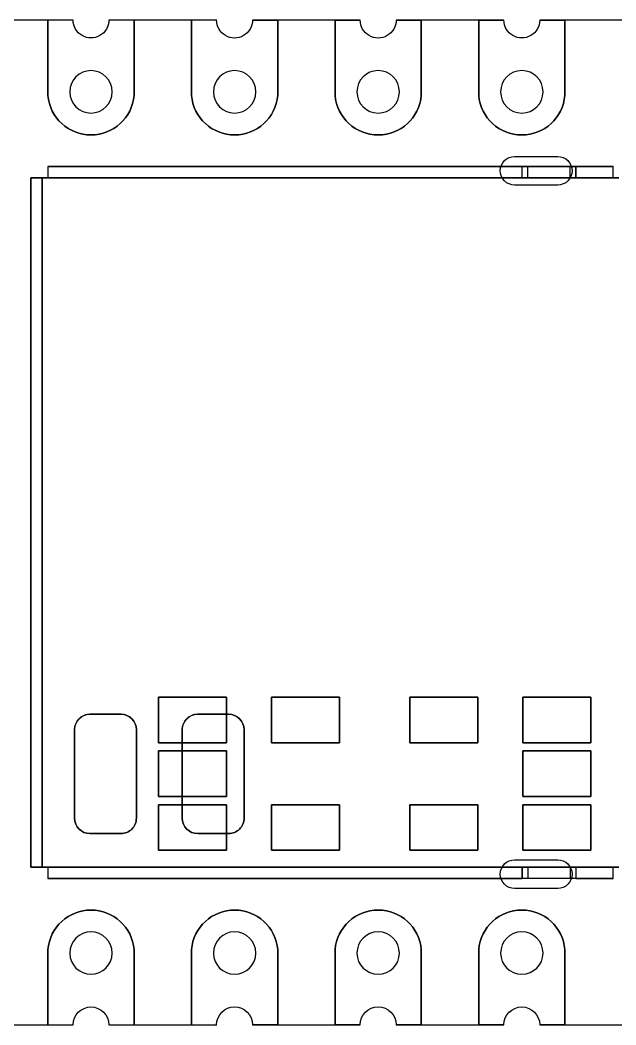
# Model space of a CAD drawing. Header units: millimetres. Extents: x -272 to 522, y -39 to 39.
# Drawn here: x 39.67 to 50.2, y 13.93 to 31.71 of the extents above; entities that cross this region are included whole.
import ezdxf

# ---------------------------------------------------------------- set-up
doc = ezdxf.new("R2010")
doc.units = ezdxf.units.MM
doc.layers.add('_BLOCK$XIAO-nRF52840', color=7, linetype='Continuous', true_color=0x000000)
doc.layers.add('PCB_item$miconboard', color=7, linetype='Continuous', true_color=0x000000)
doc.layers.get('PCB_item$miconboard').off()

# ---------------------------------------------------------------- blocks, each defined once
blk = doc.blocks.new('XIAO-nRF52840 v15')
at = {"layer": '_BLOCK$XIAO-nRF52840'}
for p, q in [((-2.964, -0.24, 1.509), (-2.964, 0.99, 1.509)), ((-2.964, -0.24, -13.731), (-2.964, 0.99, -13.731)), ((-0.424, -0.24, 1.509), (-0.424, 0.99, 1.509)), ((-0.424, -0.24, -13.731), (-0.424, 0.99, -13.731)), ((2.116, -0.24, 1.509), (2.116, 0.99, 1.509)), ((2.116, -0.24, -13.731), (2.116, 0.99, -13.731)), ((4.656, -0.24, 1.509), (4.656, 0.99, 1.509)), ((4.656, -0.24, -13.731), (4.656, 0.99, -13.731))]:
    blk.add_line(p, q, dxfattribs=at)
at = {"layer": '_BLOCK$XIAO-nRF52840', "extrusion": (0, -1, 0)}
for centre in [(-3.339, 1.509, -0.99), (-3.339, -13.731, -0.99), (-0.799, 1.509, -0.99), (-0.799, -13.731, -0.99), (1.741, 1.509, -0.99), (1.741, -13.731, -0.99), (4.281, 1.509, -0.99), (4.281, -13.731, -0.99), (-3.339, 1.509, 0.24), (-3.339, -13.731, 0.24), (-0.799, 1.509, 0.24), (-0.799, -13.731, 0.24), (1.741, 1.509, 0.24), (1.741, -13.731, 0.24), (4.281, 1.509, 0.24), (4.281, -13.731, 0.24)]:
    blk.add_circle(centre, 0.375, dxfattribs=at)
at = {"layer": '_BLOCK$XIAO-nRF52840', "color": 253, "true_color": 0xa0a0a0, "extrusion": (1, 0, 0)}
for centre, start, end in [((2.8, -0.011, -4.953), 360, 90), ((2.8, -12.211, -4.953), 270, 0)]:
    blk.add_arc(centre, 0.2, start, end, dxfattribs=at)
at = {"layer": '_BLOCK$XIAO-nRF52840', "color": 253, "true_color": 0xa0a0a0, "extrusion": (-1, 0, 0)}
for centre, start, end in [((-2.8, -0.011, -5.047), 90, 180), ((-2.8, -12.211, -5.047), 180, 270)]:
    blk.add_arc(centre, 0.2, start, end, dxfattribs=at)
at = {"layer": '_BLOCK$XIAO-nRF52840', "color": 253, "true_color": 0xa0a0a0}
for centre, radius, start, end in [((5.147, 2.8, -12.211), 0.2, 360, 90), ((-4.193, 0.4, -0.011), 0.1, 180, 270), ((-4.193, 0.4, 0.189), 0.1, 180, 270), ((-4.193, 0.4, -12.411), 0.1, 180, 270), ((-3.443, 0.4, -0.011), 0.1, 270, 0), ((-3.443, 0.4, 0.189), 0.1, 270, 0), ((-3.443, 0.4, -12.411), 0.1, 270, 0)]:
    blk.add_arc(centre, radius, start, end, dxfattribs=at)
at = {"layer": '_BLOCK$XIAO-nRF52840', "color": 253, "true_color": 0xa0a0a0, "extrusion": (0, 0, -1)}
for centre, radius, start, end in [((-5.147, 2.8, 0.011), 0.2, 90, 180), ((4.193, 0.4, 12.211), 0.1, 270, 0), ((3.443, 0.4, 12.211), 0.1, 180, 270)]:
    blk.add_arc(centre, radius, start, end, dxfattribs=at)
at = {"layer": '_BLOCK$XIAO-nRF52840', "extrusion": (0, -1, 0)}
for centre, radius, start, end in [((-3.974, -12.334, -1), 0.254, 180.0013, 269.9987), ((-3.974, 0.112, -1), 0.254, 180.0013, 269.9987), ((-3.974, -12.334, -1), 0.254, 90.0013, 179.9987), ((-3.974, 0.112, -1), 0.254, 90.0013, 179.9987), ((-3.339, 1.511, -1), 0.765, 184.9791, 355.0209), ((-3.339, -13.734, -1), 0.765, 4.9791, 175.0209), ((-3.339, -15.001, -0.99), 0.317, 0, 180), ((-3.339, 2.779, -0.99), 0.317, 180, 0), ((-3.212, -12.334, -1), 0.254, 270.0013, 359.9987), ((-3.212, 0.112, -1), 0.254, 270.0013, 359.9987), ((-3.212, -12.334, -1), 0.254, 0.0013, 89.9987), ((-3.212, 0.112, -1), 0.254, 0.0013, 89.9987), ((-0.799, -13.734, -1), 0.765, 4.9791, 175.0209), ((-0.799, 1.511, -1), 0.765, 184.9791, 355.0209), ((-0.799, -15.001, -0.99), 0.318, 0, 180), ((-0.799, 2.779, -0.99), 0.318, 180, 0), ((1.741, -13.734, -1), 0.765, 4.9791, 175.0209), ((1.741, 1.511, -1), 0.765, 184.9791, 355.0209), ((1.741, 2.779, -0.99), 0.318, 180, 0), ((1.741, -15.001, -0.99), 0.318, 0, 180), ((4.281, 1.511, -1), 0.765, 184.9791, 355.0209), ((4.281, -13.734, -1), 0.765, 4.9791, 175.0209), ((4.281, -15.001, -0.99), 0.317, 0, 180), ((4.281, 2.779, -0.99), 0.317, 180, 0), ((-3.974, -12.334, 0.25), 0.254, 180.0013, 269.9987), ((-3.974, 0.112, 0.25), 0.254, 180.0013, 269.9987), ((-3.974, -12.334, 0.25), 0.254, 90.0013, 179.9987), ((-3.974, 0.112, 0.25), 0.254, 90.0013, 179.9987), ((-3.339, 1.511, 0.25), 0.765, 184.9791, 355.0209), ((-3.339, -13.734, 0.25), 0.765, 4.9791, 175.0209), ((-3.339, -15.001, 0.24), 0.317, 0, 180), ((-3.339, 2.779, 0.24), 0.317, 180, 0), ((-3.212, -12.334, 0.25), 0.254, 270.0013, 359.9987), ((-3.212, 0.112, 0.25), 0.254, 270.0013, 359.9987), ((-3.212, -12.334, 0.25), 0.254, 0.0013, 89.9987), ((-3.212, 0.112, 0.25), 0.254, 0.0013, 89.9987), ((-0.799, -13.734, 0.25), 0.765, 4.9791, 175.0209), ((-0.799, 1.511, 0.25), 0.765, 184.9791, 355.0209), ((-0.799, -15.001, 0.24), 0.318, 0, 180), ((-0.799, 2.779, 0.24), 0.318, 180, 0), ((1.741, 1.511, 0.25), 0.765, 184.9791, 355.0209), ((1.741, -13.734, 0.25), 0.765, 4.9791, 175.0209), ((1.741, 2.779, 0.24), 0.318, 180, 0), ((1.741, -15.001, 0.24), 0.318, 0, 180), ((1.846, -11.343, 0.24), 0.273, 180, 270), ((1.846, -9.778, 0.24), 0.273, 90, 180), ((1.846, -9.778, 0.24), 0.273, 90, 180), ((1.846, -11.343, 0.24), 0.273, 180, 270), ((2.394, -11.343, 0.24), 0.273, 270, 0), ((2.394, -9.778, 0.24), 0.273, 0, 90), ((2.394, -9.778, 0.24), 0.273, 0, 90), ((2.394, -11.343, 0.24), 0.273, 270, 0), ((3.751, -11.343, 0.24), 0.273, 180, 270), ((3.751, -9.778, 0.24), 0.273, 90, 180), ((3.751, -9.778, 0.24), 0.273, 90, 180), ((3.751, -11.343, 0.24), 0.273, 180, 270), ((4.281, -13.734, 0.25), 0.765, 4.9791, 175.0209), ((4.281, 1.511, 0.25), 0.765, 184.9791, 355.0209), ((4.281, -15.001, 0.24), 0.317, 0, 180), ((4.281, 2.779, 0.24), 0.317, 180, 0), ((4.299, -9.778, 0.24), 0.273, 0, 90), ((4.299, -11.343, 0.24), 0.273, 270, 0), ((4.299, -11.343, 0.24), 0.273, 270, 0), ((4.299, -9.778, 0.24), 0.273, 0, 90)]:
    blk.add_arc(centre, radius, start, end, dxfattribs=at)
at = {"layer": '_BLOCK$XIAO-nRF52840', "extrusion": (0, 1, 0)}
for centre, radius, start, end in [((3.339, 1.511, 0.99), 0.765, 184.9791, 355.0209), ((3.339, -13.734, 0.99), 0.765, 4.9791, 175.0209), ((0.799, -13.734, 0.99), 0.765, 4.9791, 175.0209), ((0.799, 1.511, 0.99), 0.765, 184.9791, 355.0209), ((-1.741, -13.734, 0.99), 0.765, 4.9791, 175.0209), ((-1.741, 1.511, 0.99), 0.765, 184.9791, 355.0209), ((-4.281, 1.511, 0.99), 0.765, 184.9791, 355.0209), ((-4.281, -13.734, 0.99), 0.765, 4.9791, 175.0209), ((3.339, 1.511, -0.24), 0.765, 184.9791, 355.0209), ((3.339, -13.734, -0.24), 0.765, 4.9791, 175.0209), ((0.799, -13.734, -0.24), 0.765, 4.9791, 175.0209), ((0.799, 1.511, -0.24), 0.765, 184.9791, 355.0209), ((-1.741, 1.511, -0.24), 0.765, 184.9791, 355.0209), ((-1.741, -13.734, -0.24), 0.765, 4.9791, 175.0209), ((-1.846, -11.343, -0.25), 0.273, 270, 360), ((-1.846, -9.778, -0.25), 0.273, 360, 90), ((-2.394, -11.343, -0.25), 0.273, 180, 270), ((-2.394, -9.778, -0.25), 0.273, 90, 180), ((-3.751, -11.343, -0.25), 0.273, 270, 360), ((-3.751, -9.778, -0.25), 0.273, 0, 90), ((-4.281, -13.734, -0.24), 0.765, 4.9791, 175.0209), ((-4.281, 1.511, -0.24), 0.765, 184.9791, 355.0209), ((-4.299, -9.778, -0.25), 0.273, 90, 180), ((-4.299, -11.343, -0.25), 0.273, 180, 270)]:
    blk.add_arc(centre, radius, start, end, dxfattribs=at)
at = {"layer": '_BLOCK$XIAO-nRF52840', "extrusion": (5.45724e-08, 1, -5.45724e-08)}
for centre, start in [((-1.846, -9.778, -0.25), 360), ((-3.751, -9.778, -0.25), 0)]:
    blk.add_arc(centre, 0.273, start, 90, dxfattribs=at)
at = {"layer": '_BLOCK$XIAO-nRF52840', "extrusion": (5.45724e-08, 1, 5.45724e-08)}
for centre in [(-1.846, -11.343, -0.25), (-3.751, -11.343, -0.25)]:
    blk.add_arc(centre, 0.273, 270, 0, dxfattribs=at)
at = {"layer": '_BLOCK$XIAO-nRF52840', "extrusion": (-5.45724e-08, 1, -5.45724e-08)}
for centre in [(-2.394, -9.778, -0.25), (-4.299, -9.778, -0.25)]:
    blk.add_arc(centre, 0.273, 90, 180, dxfattribs=at)
at = {"layer": '_BLOCK$XIAO-nRF52840', "extrusion": (-5.45724e-08, 1, 5.45724e-08)}
for centre in [(-2.394, -11.343, -0.25), (-4.299, -11.343, -0.25)]:
    blk.add_arc(centre, 0.273, 180, 270, dxfattribs=at)
at = {"layer": '_BLOCK$XIAO-nRF52840', "color": 253, "true_color": 0xa0a0a0}
for points in [[(-4.953, 3, -12.211), (-5.053, 3, -12.211)], [(-5.053, 3, -0.011), (-4.953, 3, -0.011)], [(-4.953, 3, -12.211), (-4.953, 2.8, -12.211)], [(-4.953, 2.8, -0.011), (-4.953, 3, -0.011)], [(5.047, 3, -0.011), (-4.953, 3, -0.011)], [(-4.953, 3, -12.211), (5.047, 3, -12.211)], [(5.047, 3, -12.211), (5.047, 2.8, -12.211)], [(5.147, 3, -12.211), (5.047, 3, -12.211)], [(5.047, 3, -0.011), (5.047, 2.8, -0.011)], [(5.047, 3, -0.011), (5.147, 3, -0.011)], [(5.147, 3, -12.211), (5.147, 3, -0.011)], [(-5.053, 2.8, -12.211), (-4.953, 2.8, -12.211)], [(-4.953, 2.8, -0.011), (-5.053, 2.8, -0.011)], [(5.047, 2.8, 0.189), (-4.953, 2.8, 0.189)], [(-4.953, 2.8, 0.189), (-4.953, 1, 0.189)], [(-4.953, 1, -12.411), (-4.953, 2.8, -12.411)], [(-4.953, 2.8, -12.211), (-4.953, 1, -12.211)], [(-4.953, 1, -0.011), (-4.953, 2.8, -0.011)], [(-4.953, 2.8, -12.411), (5.047, 2.8, -12.411)], [(-4.953, 2.8, -0.011), (5.047, 2.8, -0.011)], [(5.047, 2.8, -12.211), (-4.953, 2.8, -12.211)], [(5.047, 2.8, -12.211), (5.147, 2.8, -12.211)], [(5.047, 1, 0.189), (5.047, 2.8, 0.189)], [(5.047, 2.8, -0.011), (5.047, 1, -0.011)], [(5.047, 2.8, -12.411), (5.047, 1, -12.411)], [(5.147, 2.8, -0.011), (5.047, 2.8, -0.011)], [(5.047, 1, -12.211), (5.047, 2.8, -12.211)], [(5.147, 2.8, -12.211), (5.147, 1, -12.211)], [(5.147, 1, -0.011), (5.147, 2.8, -0.011)], [(5.147, 2.8, -12.211), (5.147, 2.8, -0.011)], [(5.347, 1, -12.211), (5.347, 2.8, -12.211)], [(5.347, 2.8, -0.011), (5.347, 1, -0.011)], [(5.347, 2.8, -12.211), (5.347, 2.8, -0.011)], [(-4.953, 1, 0.189), (-4.293, 1, 0.189)], [(-4.953, 1, -0.011), (-4.953, 1, 0.189)], [(-4.293, 1, -0.011), (-4.953, 1, -0.011)], [(-4.953, 1, -12.211), (-4.293, 1, -12.211)], [(-4.953, 1, -12.411), (-4.953, 1, -12.211)], [(-4.293, 1, -12.411), (-4.953, 1, -12.411)], [(-4.293, 1, 0.189), (-4.293, 0.4, 0.189)], [(-4.293, 1, 0.189), (-4.293, 1, -0.011)], [(-4.293, 1, -0.011), (-4.293, 0.4, -0.011)], [(-4.293, 0.4, -12.211), (-4.293, 1, -12.211)], [(-4.293, 1, -12.211), (-4.293, 1, -12.411)], [(-4.293, 1, -12.411), (-4.293, 0.4, -12.411)], [(-3.343, 0.4, 0.189), (-3.343, 1, 0.189)], [(-3.343, 1, 0.189), (5.047, 1, 0.189)], [(-3.343, 0.4, -0.011), (-3.343, 1, -0.011)], [(-3.343, 1, -0.011), (-3.343, 1, 0.189)], [(5.047, 1, -0.011), (-3.343, 1, -0.011)], [(-3.343, 0.4, -12.411), (-3.343, 1, -12.411)], [(-3.343, 1, -12.411), (-3.343, 1, -12.211)], [(-3.343, 1, -12.211), (-3.343, 0.4, -12.211)], [(5.047, 1, -12.411), (-3.343, 1, -12.411)], [(-3.343, 1, -12.211), (5.047, 1, -12.211)], [(5.047, 1, 0.189), (5.047, 1, -0.011)], [(5.047, 1, -12.211), (5.047, 1, -12.411)], [(5.147, 1, -12.211), (5.347, 1, -12.211)], [(5.347, 1, -0.011), (5.147, 1, -0.011)], [(5.147, 1, -0.011), (5.147, 1, -12.211)], [(5.347, 1, -0.011), (5.347, 1, -12.211)], [(-4.293, 0.4, -0.011), (-4.293, 0.4, 0.189)], [(-4.293, 0.4, -12.211), (-4.293, 0.4, -12.411)], [(-3.343, 0.4, -0.011), (-3.343, 0.4, 0.189)], [(-3.343, 0.4, -12.211), (-3.343, 0.4, -12.411)], [(-4.193, 0.3, 0.189), (-3.443, 0.3, 0.189)], [(-4.193, 0.3, -0.011), (-4.193, 0.3, 0.189)], [(-4.193, 0.3, -0.011), (-3.443, 0.3, -0.011)], [(-4.193, 0.3, -12.211), (-4.193, 0.3, -12.411)], [(-4.193, 0.3, -12.411), (-3.443, 0.3, -12.411)], [(-3.443, 0.3, -12.211), (-4.193, 0.3, -12.211)], [(-3.443, 0.3, -0.011), (-3.443, 0.3, 0.189)], [(-3.443, 0.3, -12.211), (-3.443, 0.3, -12.411)]]:
    blk.add_open_spline(points, degree=1, dxfattribs=at)
at = {"layer": '_BLOCK$XIAO-nRF52840'}
for points in [[(-4.101, 1, -15.001), (-5.117, 1, -15.001)], [(-5.117, 1, 2.779), (-4.101, 1, 2.779)], [(-4.561, 1, -9.205), (-4.561, 1, -10.008)], [(-4.561, 1, -10.008), (-3.357, 1, -10.008)], [(-3.357, 1, -9.205), (-4.561, 1, -9.205)], [(-4.561, 1, -11.105), (-4.561, 1, -11.908)], [(-4.561, 1, -11.908), (-3.357, 1, -11.908)], [(-3.357, 1, -11.105), (-4.561, 1, -11.105)], [(-3.357, 1, -10.155), (-4.561, 1, -10.155)], [(-4.561, 1, -10.155), (-4.561, 1, -10.958)], [(-4.561, 1, -10.958), (-3.357, 1, -10.958)], [(-4.561, 0.99, -10.958), (-4.561, 1, -10.958)], [(-4.561, 0.99, -10.155), (-4.561, 1, -10.155)], [(-4.561, 0.99, -10.008), (-4.561, 1, -10.008)], [(-4.561, 0.99, -9.205), (-4.561, 1, -9.205)], [(-4.561, 0.99, -11.908), (-4.561, 1, -11.908)], [(-4.561, 0.99, -11.105), (-4.561, 1, -11.105)], [(-3.357, 0.99, -10.958), (-4.561, 0.99, -10.958)], [(-4.561, 0.99, -10.958), (-4.561, 0.99, -10.155)], [(-4.561, 0.99, -10.155), (-3.357, 0.99, -10.155)], [(-3.357, 0.99, -10.008), (-4.561, 0.99, -10.008)], [(-4.561, 0.99, -10.008), (-4.561, 0.99, -9.205)], [(-4.561, 0.99, -9.205), (-3.357, 0.99, -9.205)], [(-3.357, 0.99, -11.908), (-4.561, 0.99, -11.908)], [(-4.561, 0.99, -11.908), (-4.561, 0.99, -11.105)], [(-4.561, 0.99, -11.105), (-3.357, 0.99, -11.105)], [(-4.228, -0.25, -12.334), (-4.228, 1, -12.334)], [(-4.228, -0.25, 0.112), (-4.228, 1, 0.112)], [(-4.101, 1, -13.668), (-4.101, 1, -15.001)], [(-4.101, 1, 2.779), (-4.101, 1, 1.445)], [(-4.101, 1, -15.001), (-4.101, 0.99, -15.001)], [(-4.101, 0.99, 2.779), (-4.101, 1, 2.779)], [(-4.101, 0.99, 1.445), (-4.101, 1, 1.445)], [(-4.101, 1, -13.668), (-4.101, 0.99, -13.668)], [(-4.101, 0.99, -15.001), (-3.657, 0.99, -15.001)], [(-3.657, 0.99, 2.779), (-4.101, 0.99, 2.779)], [(-4.101, 0.99, 1.445), (-4.101, 0.99, 2.779)], [(-4.101, 0.99, -15.001), (-4.101, 0.99, -13.668)], [(-3.212, 1, -12.08), (-3.974, 1, -12.08)], [(-3.974, 1, -12.588), (-3.212, 1, -12.588)], [(-3.212, 1, 0.366), (-3.974, 1, 0.366)], [(-3.974, 1, -0.142), (-3.212, 1, -0.142)], [(-3.974, 1, -12.588), (-3.974, -0.25, -12.588)], [(-3.974, 1, -0.142), (-3.974, -0.25, -0.142)], [(-3.974, -0.25, -12.08), (-3.974, 1, -12.08)], [(-3.974, -0.25, 0.366), (-3.974, 1, 0.366)], [(-3.657, 0.99, -15.001), (-3.657, -0.24, -15.001)], [(-3.657, -0.24, 2.779), (-3.657, 0.99, 2.779)], [(-3.357, 1, -10.008), (-3.357, 1, -9.205)], [(-3.357, 1, -11.908), (-3.357, 1, -11.105)], [(-3.357, 1, -10.958), (-3.357, 1, -10.155)], [(-3.357, 0.99, -10.958), (-3.357, 1, -10.958)], [(-3.357, 1, -10.155), (-3.357, 0.99, -10.155)], [(-3.357, 0.99, -10.008), (-3.357, 1, -10.008)], [(-3.357, 1, -9.205), (-3.357, 0.99, -9.205)], [(-3.357, 0.99, -11.908), (-3.357, 1, -11.908)], [(-3.357, 1, -11.105), (-3.357, 0.99, -11.105)], [(-3.357, 0.99, -10.155), (-3.357, 0.99, -10.958)], [(-3.357, 0.99, -9.205), (-3.357, 0.99, -10.008)], [(-3.357, 0.99, -11.105), (-3.357, 0.99, -11.908)], [(-3.212, -0.25, -12.588), (-3.212, 1, -12.588)], [(-3.212, -0.25, -0.142), (-3.212, 1, -0.142)], [(-3.212, 1, -12.08), (-3.212, -0.25, -12.08)], [(-3.212, 1, 0.366), (-3.212, -0.25, 0.366)], [(-3.022, -0.24, -15.001), (-3.022, 0.99, -15.001)], [(-3.022, 0.99, -15.001), (-2.577, 0.99, -15.001)], [(-3.022, 0.99, 2.779), (-3.022, -0.24, 2.779)], [(-2.577, 0.99, 2.779), (-3.022, 0.99, 2.779)], [(-2.958, 1, -12.334), (-2.958, -0.25, -12.334)], [(-2.958, -0.25, 0.112), (-2.958, 1, 0.112)], [(-1.561, 1, -15.001), (-2.577, 1, -15.001)], [(-2.577, 1, -15.001), (-2.577, 1, -13.668)], [(-2.577, 1, 1.445), (-2.577, 1, 2.779)], [(-2.577, 1, 2.779), (-1.561, 1, 2.779)], [(-2.577, 0.99, -15.001), (-2.577, 1, -15.001)], [(-2.577, 1, 2.779), (-2.577, 0.99, 2.779)], [(-2.577, 1, 1.445), (-2.577, 0.99, 1.445)], [(-2.577, 0.99, -13.668), (-2.577, 1, -13.668)], [(-2.577, 0.99, 2.779), (-2.577, 0.99, 1.445)], [(-2.577, 0.99, -13.668), (-2.577, 0.99, -15.001)], [(-2.562, 1, -9.205), (-2.562, 1, -10.008)], [(-2.562, 1, -10.008), (-1.358, 1, -10.008)], [(-1.358, 1, -9.205), (-2.562, 1, -9.205)], [(-2.562, 1, -11.105), (-2.562, 1, -11.908)], [(-2.562, 1, -11.908), (-1.358, 1, -11.908)], [(-1.358, 1, -11.105), (-2.562, 1, -11.105)], [(-2.562, 0.99, -10.008), (-2.562, 1, -10.008)], [(-2.562, 0.99, -9.205), (-2.562, 1, -9.205)], [(-2.562, 0.99, -11.105), (-2.562, 1, -11.105)], [(-2.562, 1, -11.908), (-2.562, 0.99, -11.908)], [(-1.358, 0.99, -10.008), (-2.562, 0.99, -10.008)], [(-2.562, 0.99, -10.008), (-2.562, 0.99, -9.205)], [(-2.562, 0.99, -9.205), (-1.358, 0.99, -9.205)], [(-2.562, 0.99, -11.908), (-2.562, 0.99, -11.105)], [(-2.562, 0.99, -11.105), (-1.358, 0.99, -11.105)], [(-1.358, 0.99, -11.908), (-2.562, 0.99, -11.908)], [(-1.561, 1, -13.668), (-1.561, 1, -15.001)], [(-1.561, 1, 2.779), (-1.561, 1, 1.445)], [(-1.561, 1, -15.001), (-1.561, 0.99, -15.001)], [(-1.561, 0.99, 2.779), (-1.561, 1, 2.779)], [(-1.561, 1, -13.668), (-1.561, 0.99, -13.668)], [(-1.561, 0.99, 1.445), (-1.561, 1, 1.445)], [(-1.561, 0.99, -15.001), (-1.117, 0.99, -15.001)], [(-1.117, 0.99, 2.779), (-1.561, 0.99, 2.779)], [(-1.561, 0.99, -15.001), (-1.561, 0.99, -13.668)], [(-1.561, 0.99, 1.445), (-1.561, 0.99, 2.779)], [(-1.358, 1, -10.008), (-1.358, 1, -9.205)], [(-1.358, 1, -11.908), (-1.358, 1, -11.105)], [(-1.358, 1, -10.008), (-1.358, 0.99, -10.008)], [(-1.358, 0.99, -9.205), (-1.358, 1, -9.205)], [(-1.358, 0.99, -11.105), (-1.358, 1, -11.105)], [(-1.358, 0.99, -11.908), (-1.358, 1, -11.908)], [(-1.358, 0.99, -9.205), (-1.358, 0.99, -10.008)], [(-1.358, 0.99, -11.105), (-1.358, 0.99, -11.908)], [(-1.117, 0.99, -15.001), (-1.117, -0.24, -15.001)], [(-1.117, -0.24, 2.779), (-1.117, 0.99, 2.779)], [(-0.482, -0.24, -15.001), (-0.482, 0.99, -15.001)], [(-0.482, 0.99, -15.001), (-0.037, 0.99, -15.001)], [(-0.482, 0.99, 2.779), (-0.482, -0.24, 2.779)], [(-0.037, 0.99, 2.779), (-0.482, 0.99, 2.779)], [(-0.116, 1, -9.205), (-0.116, 1, -10.008)], [(-0.116, 1, -10.008), (1.088, 1, -10.008)], [(1.088, 1, -9.205), (-0.116, 1, -9.205)], [(-0.116, 1, -11.105), (-0.116, 1, -11.908)], [(-0.116, 1, -11.908), (1.088, 1, -11.908)], [(1.088, 1, -11.105), (-0.116, 1, -11.105)], [(-0.116, 0.99, -11.105), (-0.116, 1, -11.105)], [(-0.116, 1, -11.908), (-0.116, 0.99, -11.908)], [(-0.116, 0.99, -9.205), (-0.116, 1, -9.205)], [(-0.116, 1, -10.008), (-0.116, 0.99, -10.008)], [(-0.116, 0.99, -11.908), (-0.116, 0.99, -11.105)], [(-0.116, 0.99, -11.105), (1.088, 0.99, -11.105)], [(1.088, 0.99, -11.908), (-0.116, 0.99, -11.908)], [(-0.116, 0.99, -10.008), (-0.116, 0.99, -9.205)], [(-0.116, 0.99, -9.205), (1.088, 0.99, -9.205)], [(1.088, 0.99, -10.008), (-0.116, 0.99, -10.008)], [(0.979, 1, -15.001), (-0.037, 1, -15.001)], [(-0.037, 1, -15.001), (-0.037, 1, -13.668)], [(-0.037, 1, 1.445), (-0.037, 1, 2.779)], [(-0.037, 1, 2.779), (0.979, 1, 2.779)], [(-0.037, 0.99, -15.001), (-0.037, 1, -15.001)], [(-0.037, 1, 2.779), (-0.037, 0.99, 2.779)], [(-0.037, 0.99, -13.668), (-0.037, 1, -13.668)], [(-0.037, 1, 1.445), (-0.037, 0.99, 1.445)], [(-0.037, 0.99, -13.668), (-0.037, 0.99, -15.001)], [(-0.037, 0.99, 2.779), (-0.037, 0.99, 1.445)], [(0.979, 1, -13.668), (0.979, 1, -15.001)], [(0.979, 1, 2.779), (0.979, 1, 1.445)], [(0.979, 1, -15.001), (0.979, 0.99, -15.001)], [(0.979, 0.99, 2.779), (0.979, 1, 2.779)], [(0.979, 1, -13.668), (0.979, 0.99, -13.668)], [(0.979, 0.99, 1.445), (0.979, 1, 1.445)], [(0.979, 0.99, -15.001), (1.423, 0.99, -15.001)], [(1.423, 0.99, 2.779), (0.979, 0.99, 2.779)], [(0.979, 0.99, -15.001), (0.979, 0.99, -13.668)], [(0.979, 0.99, 1.445), (0.979, 0.99, 2.779)], [(1.088, 1, -10.008), (1.088, 1, -9.205)], [(1.088, 1, -11.908), (1.088, 1, -11.105)], [(1.088, 0.99, -11.105), (1.088, 1, -11.105)], [(1.088, 0.99, -11.908), (1.088, 1, -11.908)], [(1.088, 0.99, -9.205), (1.088, 1, -9.205)], [(1.088, 0.99, -10.008), (1.088, 1, -10.008)], [(1.088, 0.99, -11.105), (1.088, 0.99, -11.908)], [(1.088, 0.99, -9.205), (1.088, 0.99, -10.008)], [(1.423, 0.99, -15.001), (1.423, -0.24, -15.001)], [(1.423, -0.24, 2.779), (1.423, 0.99, 2.779)], [(1.883, 1, -9.205), (1.883, 1, -10.008)], [(1.883, 1, -10.008), (3.087, 1, -10.008)], [(3.087, 1, -9.205), (1.883, 1, -9.205)], [(1.883, 1, -11.105), (1.883, 1, -11.908)], [(1.883, 1, -11.908), (3.087, 1, -11.908)], [(3.087, 1, -11.105), (1.883, 1, -11.105)], [(3.087, 1, -10.155), (1.883, 1, -10.155)], [(1.883, 1, -10.155), (1.883, 1, -10.958)], [(1.883, 1, -10.958), (3.087, 1, -10.958)], [(1.883, 0.99, -11.908), (1.883, 1, -11.908)], [(1.883, 0.99, -11.105), (1.883, 1, -11.105)], [(1.883, 0.99, -10.958), (1.883, 1, -10.958)], [(1.883, 0.99, -10.155), (1.883, 1, -10.155)], [(1.883, 0.99, -10.008), (1.883, 1, -10.008)], [(1.883, 0.99, -9.205), (1.883, 1, -9.205)], [(3.087, 0.99, -11.908), (1.883, 0.99, -11.908)], [(1.883, 0.99, -11.908), (1.883, 0.99, -11.105)], [(1.883, 0.99, -11.105), (3.087, 0.99, -11.105)], [(3.087, 0.99, -10.958), (1.883, 0.99, -10.958)], [(1.883, 0.99, -10.958), (1.883, 0.99, -10.155)], [(1.883, 0.99, -10.155), (3.087, 0.99, -10.155)], [(3.087, 0.99, -10.008), (1.883, 0.99, -10.008)], [(1.883, 0.99, -10.008), (1.883, 0.99, -9.205)], [(1.883, 0.99, -9.205), (3.087, 0.99, -9.205)], [(2.058, 0.99, 2.779), (2.058, -0.24, 2.779)], [(2.503, 0.99, -15.001), (2.058, 0.99, -15.001)], [(2.058, 0.99, 2.779), (2.503, 0.99, 2.779)], [(2.058, -0.24, -15.001), (2.058, 0.99, -15.001)], [(3.519, 1, -15.001), (2.503, 1, -15.001)], [(2.503, 1, -15.001), (2.503, 1, -13.668)], [(2.503, 1, 1.445), (2.503, 1, 2.779)], [(2.503, 1, 2.779), (3.519, 1, 2.779)], [(2.503, 0.99, -13.668), (2.503, 1, -13.668)], [(2.503, 0.99, -15.001), (2.503, 1, -15.001)], [(2.503, 1, 1.445), (2.503, 0.99, 1.445)], [(2.503, 1, 2.779), (2.503, 0.99, 2.779)], [(2.503, 0.99, -13.668), (2.503, 0.99, -15.001)], [(2.503, 0.99, 2.779), (2.503, 0.99, 1.445)], [(3.087, 1, -10.008), (3.087, 1, -9.205)], [(3.087, 1, -11.908), (3.087, 1, -11.105)], [(3.087, 1, -10.958), (3.087, 1, -10.155)], [(3.087, 0.99, -11.908), (3.087, 1, -11.908)], [(3.087, 1, -11.105), (3.087, 0.99, -11.105)], [(3.087, 0.99, -10.958), (3.087, 1, -10.958)], [(3.087, 1, -10.155), (3.087, 0.99, -10.155)], [(3.087, 0.99, -10.008), (3.087, 1, -10.008)], [(3.087, 1, -9.205), (3.087, 0.99, -9.205)], [(3.087, 0.99, -11.105), (3.087, 0.99, -11.908)], [(3.087, 0.99, -10.155), (3.087, 0.99, -10.958)], [(3.087, 0.99, -9.205), (3.087, 0.99, -10.008)], [(3.519, 1, -13.668), (3.519, 1, -15.001)], [(3.519, 1, 2.779), (3.519, 1, 1.445)], [(3.519, 0.99, 1.445), (3.519, 1, 1.445)], [(3.519, 0.99, 2.779), (3.519, 1, 2.779)], [(3.519, 1, -13.668), (3.519, 0.99, -13.668)], [(3.519, 1, -15.001), (3.519, 0.99, -15.001)], [(3.519, 0.99, 1.445), (3.519, 0.99, 2.779)], [(3.519, 0.99, 2.779), (3.963, 0.99, 2.779)], [(3.519, 0.99, -15.001), (3.519, 0.99, -13.668)], [(3.963, 0.99, -15.001), (3.519, 0.99, -15.001)], [(3.963, 0.99, -15.001), (3.963, -0.24, -15.001)], [(3.963, -0.24, 2.779), (3.963, 0.99, 2.779)], [(4.598, 0.99, 2.779), (5.043, 0.99, 2.779)], [(5.043, 0.99, -15.001), (4.598, 0.99, -15.001)], [(4.598, 0.99, 2.779), (4.598, -0.24, 2.779)], [(4.598, -0.24, -15.001), (4.598, 0.99, -15.001)], [(6.059, 1, -15.001), (5.043, 1, -15.001)], [(5.043, 1, -15.001), (5.043, 1, -13.668)], [(5.043, 1, 1.445), (5.043, 1, 2.779)], [(5.043, 1, 2.779), (6.059, 1, 2.779)], [(5.043, 1, 1.445), (5.043, 0.99, 1.445)], [(5.043, 1, 2.779), (5.043, 0.99, 2.779)], [(5.043, 0.99, -13.668), (5.043, 1, -13.668)], [(5.043, 0.99, -15.001), (5.043, 1, -15.001)], [(5.043, 0.99, 2.779), (5.043, 0.99, 1.445)], [(5.043, 0.99, -13.668), (5.043, 0.99, -15.001)], [(-5.117, -0.25, 2.779), (-4.101, -0.25, 2.779)], [(-4.101, -0.25, -15.001), (-5.117, -0.25, -15.001)], [(-4.101, -0.24, 2.779), (-3.657, -0.24, 2.779)], [(-4.101, -0.24, 1.445), (-4.101, -0.24, 2.779)], [(-4.101, -0.25, 1.445), (-4.101, -0.24, 1.445)], [(-4.101, -0.25, 2.779), (-4.101, -0.24, 2.779)], [(-4.101, -0.24, -15.001), (-4.101, -0.24, -13.668)], [(-3.657, -0.24, -15.001), (-4.101, -0.24, -15.001)], [(-4.101, -0.24, -15.001), (-4.101, -0.25, -15.001)], [(-4.101, -0.25, -13.668), (-4.101, -0.24, -13.668)], [(-4.101, -0.25, 2.779), (-4.101, -0.25, 1.445)], [(-4.101, -0.25, -13.668), (-4.101, -0.25, -15.001)], [(-3.212, -0.25, 0.366), (-3.974, -0.25, 0.366)], [(-3.974, -0.25, -0.142), (-3.212, -0.25, -0.142)], [(-3.212, -0.25, -12.08), (-3.974, -0.25, -12.08)], [(-3.974, -0.25, -12.588), (-3.212, -0.25, -12.588)], [(-3.022, -0.24, 2.779), (-2.577, -0.24, 2.779)], [(-2.577, -0.24, -15.001), (-3.022, -0.24, -15.001)], [(-2.577, -0.24, 2.779), (-2.577, -0.24, 1.445)], [(-2.577, -0.24, 2.779), (-2.577, -0.25, 2.779)], [(-2.577, -0.24, 1.445), (-2.577, -0.25, 1.445)], [(-2.577, -0.24, -13.668), (-2.577, -0.24, -15.001)], [(-2.577, -0.25, -13.668), (-2.577, -0.24, -13.668)], [(-2.577, -0.25, -15.001), (-2.577, -0.24, -15.001)], [(-2.577, -0.25, 2.779), (-1.561, -0.25, 2.779)], [(-2.577, -0.25, 1.445), (-2.577, -0.25, 2.779)], [(-2.577, -0.25, -15.001), (-2.577, -0.25, -13.668)], [(-1.561, -0.25, -15.001), (-2.577, -0.25, -15.001)], [(-1.561, -0.24, -15.001), (-1.561, -0.24, -13.668)], [(-1.117, -0.24, -15.001), (-1.561, -0.24, -15.001)], [(-1.561, -0.24, -15.001), (-1.561, -0.25, -15.001)], [(-1.561, -0.24, -13.668), (-1.561, -0.25, -13.668)], [(-1.561, -0.24, 2.779), (-1.117, -0.24, 2.779)], [(-1.561, -0.24, 1.445), (-1.561, -0.24, 2.779)], [(-1.561, -0.25, 1.445), (-1.561, -0.24, 1.445)], [(-1.561, -0.25, 2.779), (-1.561, -0.24, 2.779)], [(-1.561, -0.25, 2.779), (-1.561, -0.25, 1.445)], [(-1.561, -0.25, -13.668), (-1.561, -0.25, -15.001)], [(-0.037, -0.24, -15.001), (-0.482, -0.24, -15.001)], [(-0.482, -0.24, 2.779), (-0.037, -0.24, 2.779)], [(-0.037, -0.24, -13.668), (-0.037, -0.24, -15.001)], [(-0.037, -0.25, -13.668), (-0.037, -0.24, -13.668)], [(-0.037, -0.25, -15.001), (-0.037, -0.24, -15.001)], [(-0.037, -0.24, 2.779), (-0.037, -0.24, 1.445)], [(-0.037, -0.24, 2.779), (-0.037, -0.25, 2.779)], [(-0.037, -0.24, 1.445), (-0.037, -0.25, 1.445)], [(-0.037, -0.25, 2.779), (0.979, -0.25, 2.779)], [(-0.037, -0.25, 1.445), (-0.037, -0.25, 2.779)], [(-0.037, -0.25, -15.001), (-0.037, -0.25, -13.668)], [(0.979, -0.25, -15.001), (-0.037, -0.25, -15.001)], [(0.979, -0.24, 2.779), (1.423, -0.24, 2.779)], [(0.979, -0.24, 1.445), (0.979, -0.24, 2.779)], [(0.979, -0.25, 1.445), (0.979, -0.24, 1.445)], [(0.979, -0.25, 2.779), (0.979, -0.24, 2.779)], [(0.979, -0.24, -15.001), (0.979, -0.24, -13.668)], [(1.423, -0.24, -15.001), (0.979, -0.24, -15.001)], [(0.979, -0.24, -15.001), (0.979, -0.25, -15.001)], [(0.979, -0.25, -13.668), (0.979, -0.24, -13.668)], [(0.979, -0.25, 2.779), (0.979, -0.25, 1.445)], [(0.979, -0.25, -13.668), (0.979, -0.25, -15.001)], [(1.572, -0.25, -11.343), (1.572, -0.24, -11.343)], [(1.572, -0.24, -9.778), (1.572, -0.24, -11.343)], [(1.572, -0.25, -9.778), (1.572, -0.24, -9.778)], [(1.572, -0.24, -9.778), (1.572, -0.25, -9.778)], [(1.572, -0.24, -11.343), (1.572, -0.25, -11.343)], [(1.572, -0.24, -9.778), (1.572, -0.24, -11.343)], [(1.572, -0.25, -11.343), (1.572, -0.25, -9.778)], [(1.572, -0.25, -11.343), (1.572, -0.25, -9.778)], [(1.846, -0.24, -11.616), (2.394, -0.24, -11.616)], [(1.846, -0.25, -11.616), (1.846, -0.24, -11.616)], [(1.846, -0.25, -9.505), (1.846, -0.24, -9.505)], [(2.394, -0.24, -9.505), (1.846, -0.24, -9.505)], [(1.846, -0.24, -9.505), (1.846, -0.25, -9.505)], [(2.394, -0.24, -9.505), (1.846, -0.24, -9.505)], [(1.846, -0.24, -11.616), (1.846, -0.25, -11.616)], [(1.846, -0.24, -11.616), (2.394, -0.24, -11.616)], [(2.394, -0.25, -11.616), (1.846, -0.25, -11.616)], [(1.846, -0.25, -9.505), (2.394, -0.25, -9.505)], [(1.846, -0.25, -9.505), (2.394, -0.25, -9.505)], [(2.394, -0.25, -11.616), (1.846, -0.25, -11.616)], [(2.058, -0.24, 2.779), (2.503, -0.24, 2.779)], [(2.503, -0.24, -15.001), (2.058, -0.24, -15.001)], [(2.394, -0.25, -11.616), (2.394, -0.24, -11.616)], [(2.394, -0.25, -9.505), (2.394, -0.24, -9.505)], [(2.394, -0.24, -9.505), (2.394, -0.25, -9.505)], [(2.394, -0.24, -11.616), (2.394, -0.25, -11.616)], [(2.503, -0.24, 2.779), (2.503, -0.24, 1.445)], [(2.503, -0.24, 2.779), (2.503, -0.25, 2.779)], [(2.503, -0.25, 1.445), (2.503, -0.24, 1.445)], [(2.503, -0.24, -13.668), (2.503, -0.24, -15.001)], [(2.503, -0.25, -13.668), (2.503, -0.24, -13.668)], [(2.503, -0.25, -15.001), (2.503, -0.24, -15.001)], [(2.503, -0.25, 2.779), (3.519, -0.25, 2.779)], [(2.503, -0.25, 1.445), (2.503, -0.25, 2.779)], [(2.503, -0.25, -15.001), (2.503, -0.25, -13.668)], [(3.519, -0.25, -15.001), (2.503, -0.25, -15.001)], [(2.667, -0.24, -11.343), (2.667, -0.25, -11.343)], [(2.667, -0.25, -9.778), (2.667, -0.24, -9.778)], [(2.667, -0.24, -11.343), (2.667, -0.24, -9.778)], [(2.667, -0.25, -9.778), (2.667, -0.24, -9.778)], [(2.667, -0.24, -11.343), (2.667, -0.25, -11.343)], [(2.667, -0.24, -11.343), (2.667, -0.24, -9.778)], [(2.667, -0.25, -9.778), (2.667, -0.25, -11.343)], [(2.667, -0.25, -9.778), (2.667, -0.25, -11.343)], [(3.477, -0.25, -11.343), (3.477, -0.24, -11.343)], [(3.477, -0.24, -9.778), (3.477, -0.24, -11.343)], [(3.477, -0.25, -9.778), (3.477, -0.24, -9.778)], [(3.477, -0.24, -9.778), (3.477, -0.25, -9.778)], [(3.477, -0.24, -11.343), (3.477, -0.25, -11.343)], [(3.477, -0.24, -9.778), (3.477, -0.24, -11.343)], [(3.477, -0.25, -11.343), (3.477, -0.25, -9.778)], [(3.477, -0.25, -11.343), (3.477, -0.25, -9.778)], [(3.519, -0.24, -15.001), (3.519, -0.24, -13.668)], [(3.963, -0.24, -15.001), (3.519, -0.24, -15.001)], [(3.519, -0.24, -15.001), (3.519, -0.25, -15.001)], [(3.519, -0.25, -13.668), (3.519, -0.24, -13.668)], [(3.519, -0.24, 2.779), (3.963, -0.24, 2.779)], [(3.519, -0.24, 1.445), (3.519, -0.24, 2.779)], [(3.519, -0.25, 1.445), (3.519, -0.24, 1.445)], [(3.519, -0.25, 2.779), (3.519, -0.24, 2.779)], [(3.519, -0.25, 2.779), (3.519, -0.25, 1.445)], [(3.519, -0.25, -13.668), (3.519, -0.25, -15.001)], [(3.751, -0.24, -11.616), (3.751, -0.25, -11.616)], [(3.751, -0.25, -9.505), (3.751, -0.24, -9.505)], [(4.299, -0.24, -9.505), (3.751, -0.24, -9.505)], [(3.751, -0.24, -11.616), (4.299, -0.24, -11.616)], [(3.751, -0.24, -9.505), (3.751, -0.25, -9.505)], [(4.299, -0.24, -9.505), (3.751, -0.24, -9.505)], [(3.751, -0.24, -11.616), (3.751, -0.25, -11.616)], [(3.751, -0.24, -11.616), (4.299, -0.24, -11.616)], [(3.751, -0.25, -9.505), (4.299, -0.25, -9.505)], [(4.299, -0.25, -11.616), (3.751, -0.25, -11.616)], [(3.751, -0.25, -9.505), (4.299, -0.25, -9.505)], [(4.299, -0.25, -11.616), (3.751, -0.25, -11.616)], [(4.299, -0.25, -9.505), (4.299, -0.24, -9.505)], [(4.299, -0.25, -11.616), (4.299, -0.24, -11.616)], [(4.299, -0.25, -11.616), (4.299, -0.24, -11.616)], [(4.299, -0.24, -9.505), (4.299, -0.25, -9.505)], [(4.572, -0.25, -9.778), (4.572, -0.24, -9.778)], [(4.572, -0.24, -11.343), (4.572, -0.24, -9.778)], [(4.572, -0.25, -11.343), (4.572, -0.24, -11.343)], [(4.572, -0.24, -11.343), (4.572, -0.25, -11.343)], [(4.572, -0.24, -9.778), (4.572, -0.25, -9.778)], [(4.572, -0.24, -11.343), (4.572, -0.24, -9.778)], [(4.572, -0.25, -9.778), (4.572, -0.25, -11.343)], [(4.572, -0.25, -9.778), (4.572, -0.25, -11.343)], [(5.043, -0.24, -15.001), (4.598, -0.24, -15.001)], [(4.598, -0.24, 2.779), (5.043, -0.24, 2.779)], [(5.043, -0.24, -13.668), (5.043, -0.24, -15.001)], [(5.043, -0.25, -13.668), (5.043, -0.24, -13.668)], [(5.043, -0.25, -15.001), (5.043, -0.24, -15.001)], [(5.043, -0.24, 2.779), (5.043, -0.24, 1.445)], [(5.043, -0.24, 2.779), (5.043, -0.25, 2.779)], [(5.043, -0.25, 1.445), (5.043, -0.24, 1.445)], [(5.043, -0.25, 2.779), (6.059, -0.25, 2.779)], [(5.043, -0.25, 1.445), (5.043, -0.25, 2.779)], [(5.043, -0.25, -15.001), (5.043, -0.25, -13.668)], [(6.059, -0.25, -15.001), (5.043, -0.25, -15.001)]]:
    blk.add_open_spline(points, degree=1, dxfattribs=at)

msp = doc.modelspace()

# ---------------------------------------------------------------- block references
at = {"layer": 'PCB_item$miconboard', "extrusion": (2.66187e-15, 1, 1.11022e-16), "rotation": 360}
msp.add_blockref('XIAO-nRF52840 v15', (-45.2, 1.9, 28.927), dxfattribs=at)

doc.saveas('drawing.dxf')
